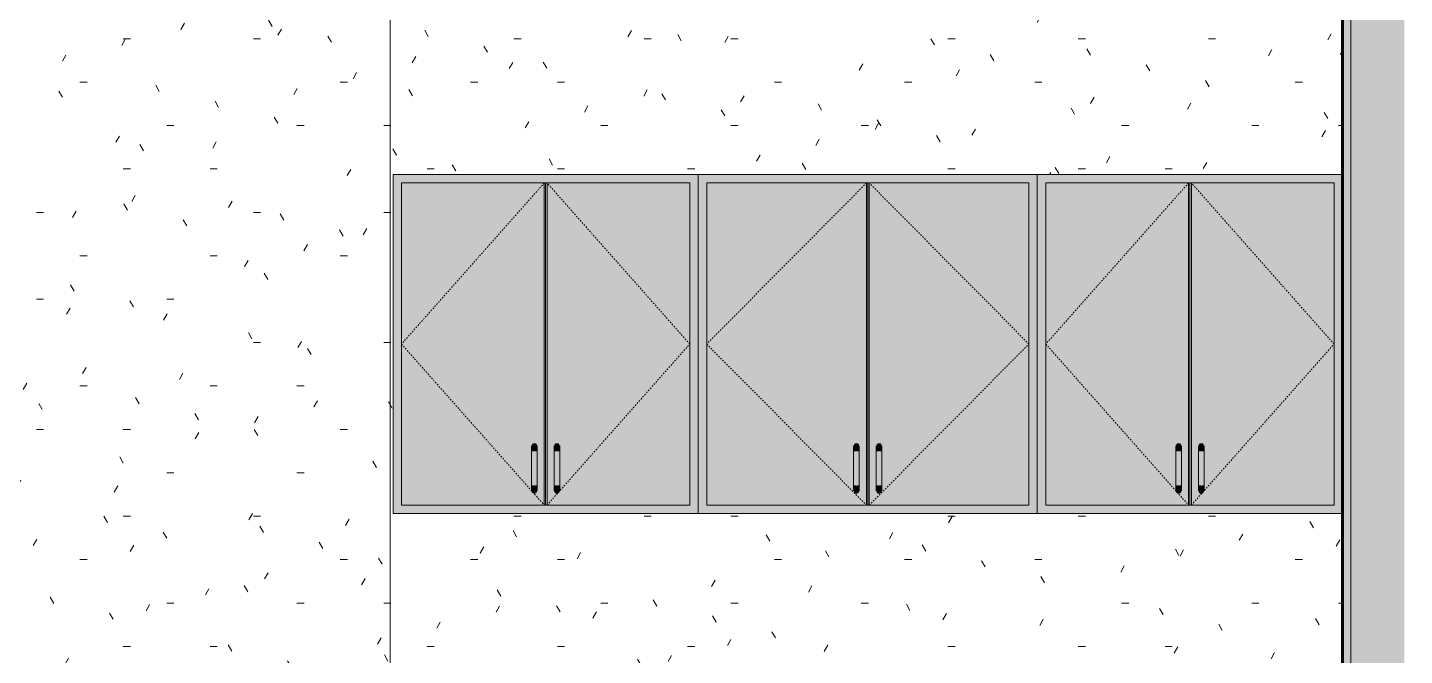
# Model space of a CAD drawing. Header units: inches. Extents: x -1667 to 6641, y -48 to 265.
# Drawn here: x 6511.6 to 6633.5, y 41.5 to 97 of the extents above; entities that cross this region are included whole.
import ezdxf

# ---------------------------------------------------------------- set-up
doc = ezdxf.new("R2010")
doc.units = ezdxf.units.IN
doc.header["$MEASUREMENT"] = 0
doc.linetypes.add('Dash', pattern=[0.25, 0.125, -0.125])
doc.linetypes.add('Grid Line 1_2_', pattern=[0.875, 0.5, -0.125, 0.125, -0.125])
for name, color, linetype, lineweight in [('A-WALL', 113, 'Continuous', 18), ('A-WALL-PATT', 111, 'Continuous', 18), ('I-WALL', 2, 'Continuous', 18), ('L-SITE-WALL', 31, 'Continuous', 18), ('Q-CASE', 31, 'Continuous', 9), ('S-GRID', 1, 'Continuous', 9)]:
    doc.layers.add(name, color=color, linetype=linetype, lineweight=lineweight)
pattern_1 = [(0, (6546.986, 0), (15.36, 3.84), [0.634, -10.886, 0.634, -10.886, -61.44]), (0, (6546.986, 0), (15.36, 3.84), [-23.04, 0.634, -22.406, 0.634, -10.886, -26.88]), (0, (6546.986, 0), (15.36, 3.84), [-57.6, 0.634, -7.046, 0.634, -18.566]), (120, (6552.746, 1.92), (-11.00554, 11.38215), [0.634, -10.886, 0.634, -10.886, -61.44]), (120, (6552.746, 1.92), (-11.00554, 11.38215), [-23.04, 0.634, -22.406, 0.634, -10.886, -26.88]), (120, (6552.746, 1.92), (-11.00554, 11.38215), [-57.6, 0.634, -7.046, 0.634, -18.566]), (240, (6554.666, 9.6), (-4.35446, -15.22215), [0.634, -10.886, 0.634, -10.886, -61.44]), (240, (6554.666, 9.6), (-4.35446, -15.22215), [-23.04, 0.634, -22.406, 0.634, -10.886, -26.88]), (240, (6554.666, 9.6), (-4.35446, -15.22215), [-57.6, 0.634, -7.046, 0.634, -18.566])]

# ---------------------------------------------------------------- blocks, each defined once
blk = doc.blocks.new('Open Source Metal Building_Exterior_rvt-20-Conference - North Elevation')
at = {"layer": 'A-WALL-PATT', "lineweight": 9}
h = blk.add_hatch(dxfattribs=at)
h.set_pattern_fill('FP_41', color=8, style=0, pattern_type=2)
h.set_pattern_definition([(161.57, (6547.226, 0.24), (-1.92045124, 0.00015035), [0, -13.661, 1.517, 0]), (18.43, (6546.746, 0.24), (-1.92045124, -0.00015035), [0, -13.661, 1.517, 0]), (108.43, (6547.226, 0.24), (0.95996907, -4.80073665), [4.553, -10.625]), (71.57, (6546.746, 0.24), (0.95996907, 4.80073665), [4.553, -10.625])])
h.paths.add_polyline_path([(2034.31, 0), (2039.04, 0), (2039.04, 163.01), (2034.31, 163.01), (2034.31, 38.8)], flags=0)
at = {"layer": 'L-SITE-WALL', "lineweight": 5}
blk.add_hatch(color=21, dxfattribs=at).paths.add_polyline_path([(2033.56, 0), (2034.31, 0), (2034.31, 163.01), (2033.56, 163.01), (2033.56, 38.8)], flags=0)
at = {"layer": 'A-WALL', "color": 250}
blk.add_line((2034.31, 0), (2034.31, 163.01), dxfattribs=at)
at = {"layer": 'L-SITE-WALL', "color": 130, "lineweight": 60}
blk.add_line((2033.56, 163.01), (2033.56, 0), dxfattribs=at)
at = {"layer": 'S-GRID', "linetype": 'Grid Line 1_2_'}
blk.add_line((2034.31, -48), (2034.31, 211.35), dxfattribs=at)
blk = doc.blocks.new('Upper Cabinet-Double Door-Wall - 27_-616349-Conference - North Elevation')
at = {"layer": 'Q-CASE'}
h = blk.add_hatch(color=256, dxfattribs=at)
h.paths.add_polyline_path([(1949.56, 54), (1976.56, 54), (1976.56, 84), (1949.56, 84), (1949.56, 59.5)], flags=0)
h.paths.add_polyline_path([(1961, 54.75), (1950.31, 54.75), (1950.31, 83.25), (1975.81, 83.25), (1975.81, 54.75), (1962.91, 54.75)], flags=0)
h = blk.add_hatch(color=256, dxfattribs=at)
h.paths.add_polyline_path([(1950.31, 54.75), (1962.94, 54.75), (1962.94, 83.25), (1950.31, 83.25), (1950.31, 59.5)], flags=0)
h.paths.add_polyline_path([(1963.19, 54.75), (1975.81, 54.75), (1975.81, 83.25), (1963.19, 83.25), (1963.19, 55.62)], flags=0)
h.paths.add_polyline_path([(1964.06, 55.77), (1963.93, 55.79), (1963.86, 55.87), (1963.82, 55.98), (1963.84, 60.1), (1963.88, 60.17), (1963.95, 60.23), (1964.17, 60.23), (1964.27, 60.13), (1964.31, 60.01), (1964.28, 55.9), (1964.24, 55.83), (1964.17, 55.77)], flags=0)
h.paths.add_polyline_path([(1962.06, 55.77), (1961.93, 55.79), (1961.86, 55.87), (1961.82, 55.98), (1961.84, 60.1), (1961.88, 60.17), (1961.95, 60.23), (1962.17, 60.23), (1962.27, 60.13), (1962.31, 60.01), (1962.28, 55.9), (1962.24, 55.83), (1962.17, 55.77), (1962.13, 55.77)], flags=0)
h.paths.add_polyline_path([(1962.06, 56.45), (1962.1, 56.5), (1962.02, 56.5)], flags=0)
h.paths.add_polyline_path([(1964.06, 56.45), (1964.1, 56.5), (1964.02, 56.5)], flags=0)
h.paths.add_polyline_path([(1962.1, 59.5), (1962.06, 59.55), (1962.02, 59.5), (1962.06, 59.5)], flags=0)
h.paths.add_polyline_path([(1964.06, 59.5), (1964.1, 59.5), (1964.06, 59.55), (1964.02, 59.5)], flags=0)
h.paths.add_polyline_path([(1962.25, 60.07), (1962.25, 60.08), (1962.25, 60.07)], flags=0)
h.paths.add_polyline_path([(1964.25, 60.07), (1964.25, 60.08), (1964.25, 60.07)], flags=0)
for points in [[(1963.19, 54.75), (1963.19, 83.25), (1962.94, 83.25), (1962.94, 54.75)], [(1961.87, 59.5), (1962.03, 59.5), (1962.06, 59.55), (1962.06, 60.23), (1961.93, 60.21), (1961.86, 60.13), (1961.82, 60.01), (1961.82, 59.5)], [(1962.26, 59.5), (1962.3, 59.5), (1962.31, 59.7), (1962.31, 59.9), (1962.31, 59.94), (1962.28, 60.1), (1962.23, 60.18), (1962.17, 60.23), (1962.06, 60.21), (1962.06, 59.55), (1962.1, 59.5), (1962.17, 59.5)], [(1963.87, 59.5), (1964.03, 59.5), (1964.06, 59.55), (1964.06, 60.23), (1963.93, 60.21), (1963.86, 60.13), (1963.82, 60.01), (1963.82, 59.5)], [(1964.26, 59.5), (1964.3, 59.5), (1964.31, 59.7), (1964.31, 59.9), (1964.31, 59.94), (1964.28, 60.1), (1964.23, 60.18), (1964.17, 60.23), (1964.06, 60.21), (1964.06, 59.55), (1964.1, 59.5), (1964.17, 59.5)], [(1962.06, 56.5), (1962.06, 59.5), (1961.82, 59.5), (1961.82, 56.5), (1961.95, 56.5)], [(1962.17, 56.5), (1962.31, 56.5), (1962.31, 59.5), (1962.06, 59.5), (1962.06, 56.5)], [(1963.87, 56.5), (1964.06, 56.5), (1964.06, 59.5), (1963.82, 59.5), (1963.82, 56.5), (1963.86, 56.5)], [(1964.06, 56.5), (1964.31, 56.5), (1964.31, 59.5), (1964.06, 59.5), (1964.06, 56.92)], [(1962.06, 55.77), (1962.06, 56.45), (1962.02, 56.5), (1961.82, 56.5), (1961.82, 56.3), (1961.81, 56.1), (1961.82, 56.06), (1961.84, 55.9), (1961.88, 55.83), (1961.95, 55.77)], [(1962.06, 55.77), (1962.19, 55.79), (1962.27, 55.87), (1962.31, 55.98), (1962.31, 56.5), (1962.1, 56.5), (1962.06, 56.45), (1962.06, 55.79)], [(1964.06, 55.77), (1964.06, 56.45), (1964.02, 56.5), (1963.82, 56.5), (1963.82, 56.3), (1963.81, 56.1), (1963.82, 56.06), (1963.84, 55.9), (1963.89, 55.82), (1963.95, 55.77)], [(1964.06, 55.77), (1964.19, 55.79), (1964.27, 55.87), (1964.31, 55.98), (1964.31, 56.5), (1964.1, 56.5), (1964.06, 56.45), (1964.06, 55.79)]]:
    blk.add_hatch(color=256, dxfattribs=at).paths.add_polyline_path(points, flags=0)
for p, q in [((1976.56, 84), (1949.56, 84)), ((1949.56, 84), (1949.56, 54)), ((1962.94, 83.25), (1950.31, 83.25)), ((1950.31, 83.25), (1950.31, 54.75)), ((1962.94, 83.25), (1963.19, 83.25)), ((1962.94, 54.75), (1962.94, 83.25)), ((1963.06, 83.25), (1963.06, 54.75)), ((1963.19, 83.25), (1963.19, 54.75)), ((1975.81, 83.25), (1963.19, 83.25)), ((1975.81, 54.75), (1975.81, 83.25)), ((1976.56, 54), (1976.56, 84)), ((1961.81, 59.5), (1961.81, 56.5)), ((1962.31, 56.5), (1962.31, 59.5)), ((1963.81, 59.5), (1963.81, 56.5)), ((1964.31, 56.5), (1964.31, 59.5)), ((1949.56, 54), (1976.56, 54)), ((1950.31, 54.75), (1962.94, 54.75)), ((1963.19, 54.75), (1962.94, 54.75)), ((1963.19, 54.75), (1975.81, 54.75))]:
    blk.add_line(p, q, dxfattribs=at)
at = {"layer": 'Q-CASE', "linetype": 'Dash'}
for p, q in [((1962.94, 83.25), (1950.31, 69)), ((1975.81, 69), (1963.19, 83.25)), ((1950.31, 69), (1962.94, 54.75)), ((1963.19, 54.75), (1975.81, 69))]:
    blk.add_line(p, q, dxfattribs=at)
at = {"layer": 'Q-CASE', "flags": 128}
for points in [[(1961.81, 60), (1961.81, 60), (1961.81, 60), (1961.81, 60), (1961.81, 59.99), (1961.81, 59.99), (1961.81, 59.99), (1961.81, 59.98), (1961.81, 59.97), (1961.81, 59.97), (1961.81, 59.96), (1961.81, 59.95), (1961.81, 59.94), (1961.81, 59.93), (1961.81, 59.92), (1961.81, 59.91), (1961.81, 59.9), (1961.81, 59.89), (1961.81, 59.88), (1961.81, 59.86), (1961.81, 59.85), (1961.81, 59.83), (1961.81, 59.82), (1961.81, 59.8), (1961.81, 59.79), (1961.81, 59.77), (1961.81, 59.75), (1961.81, 59.74), (1961.81, 59.72), (1961.81, 59.7), (1961.81, 59.68), (1961.81, 59.66), (1961.81, 59.64), (1961.81, 59.62), (1961.81, 59.6), (1961.81, 59.58), (1961.81, 59.57), (1961.81, 59.55), (1961.81, 59.53), (1961.81, 59.51), (1961.81, 59.5)], [(1962.31, 59.5), (1962.31, 59.52), (1962.31, 59.54), (1962.31, 59.56), (1962.31, 59.58), (1962.31, 59.6), (1962.31, 59.62), (1962.31, 59.64), (1962.31, 59.66), (1962.31, 59.68), (1962.31, 59.69), (1962.31, 59.71), (1962.31, 59.73), (1962.31, 59.75), (1962.31, 59.77), (1962.31, 59.78), (1962.31, 59.8), (1962.31, 59.81), (1962.31, 59.83), (1962.31, 59.84), (1962.31, 59.86), (1962.31, 59.87), (1962.31, 59.89), (1962.31, 59.9), (1962.31, 59.91), (1962.31, 59.92), (1962.31, 59.93), (1962.31, 59.94), (1962.31, 59.95), (1962.31, 59.96), (1962.31, 59.97), (1962.31, 59.97), (1962.31, 59.98), (1962.31, 59.98), (1962.31, 59.99), (1962.31, 59.99), (1962.31, 60), (1962.31, 60), (1962.31, 60), (1962.31, 60)], [(1963.81, 60), (1963.81, 60), (1963.81, 60), (1963.81, 60), (1963.81, 59.99), (1963.81, 59.99), (1963.81, 59.99), (1963.81, 59.98), (1963.81, 59.97), (1963.81, 59.97), (1963.81, 59.96), (1963.81, 59.95), (1963.81, 59.94), (1963.81, 59.93), (1963.81, 59.92), (1963.81, 59.91), (1963.81, 59.9), (1963.81, 59.89), (1963.81, 59.88), (1963.81, 59.86), (1963.81, 59.85), (1963.81, 59.83), (1963.81, 59.82), (1963.81, 59.8), (1963.81, 59.79), (1963.81, 59.77), (1963.81, 59.75), (1963.81, 59.74), (1963.81, 59.72), (1963.81, 59.7), (1963.81, 59.68), (1963.81, 59.66), (1963.81, 59.64), (1963.81, 59.62), (1963.81, 59.6), (1963.81, 59.58), (1963.81, 59.57), (1963.81, 59.55), (1963.81, 59.53), (1963.81, 59.51), (1963.81, 59.5)], [(1964.31, 59.5), (1964.31, 59.52), (1964.31, 59.54), (1964.31, 59.56), (1964.31, 59.58), (1964.31, 59.6), (1964.31, 59.62), (1964.31, 59.64), (1964.31, 59.66), (1964.31, 59.68), (1964.31, 59.69), (1964.31, 59.71), (1964.31, 59.73), (1964.31, 59.75), (1964.31, 59.77), (1964.31, 59.78), (1964.31, 59.8), (1964.31, 59.81), (1964.31, 59.83), (1964.31, 59.84), (1964.31, 59.86), (1964.31, 59.87), (1964.31, 59.89), (1964.31, 59.9), (1964.31, 59.91), (1964.31, 59.92), (1964.31, 59.93), (1964.31, 59.94), (1964.31, 59.95), (1964.31, 59.96), (1964.31, 59.97), (1964.31, 59.97), (1964.31, 59.98), (1964.31, 59.98), (1964.31, 59.99), (1964.31, 59.99), (1964.31, 60), (1964.31, 60), (1964.31, 60), (1964.31, 60)], [(1961.81, 56.5), (1961.81, 56.48), (1961.81, 56.46), (1961.81, 56.44), (1961.81, 56.42), (1961.81, 56.4), (1961.81, 56.38), (1961.81, 56.36), (1961.81, 56.34), (1961.81, 56.32), (1961.81, 56.31), (1961.81, 56.29), (1961.81, 56.27), (1961.81, 56.25), (1961.81, 56.23), (1961.81, 56.22), (1961.81, 56.2), (1961.81, 56.19), (1961.81, 56.17), (1961.81, 56.16), (1961.81, 56.14), (1961.81, 56.13), (1961.81, 56.11), (1961.81, 56.1), (1961.81, 56.09), (1961.81, 56.08), (1961.81, 56.07), (1961.81, 56.06), (1961.81, 56.05), (1961.81, 56.04), (1961.81, 56.03), (1961.81, 56.03), (1961.81, 56.02), (1961.81, 56.02), (1961.81, 56.01), (1961.81, 56.01), (1961.81, 56), (1961.81, 56), (1961.81, 56), (1961.81, 56)], [(1962.31, 56), (1962.31, 56), (1962.31, 56), (1962.31, 56), (1962.31, 56.01), (1962.31, 56.01), (1962.31, 56.01), (1962.31, 56.02), (1962.31, 56.03), (1962.31, 56.03), (1962.31, 56.04), (1962.31, 56.05), (1962.31, 56.06), (1962.31, 56.07), (1962.31, 56.08), (1962.31, 56.09), (1962.31, 56.1), (1962.31, 56.11), (1962.31, 56.12), (1962.31, 56.14), (1962.31, 56.15), (1962.31, 56.17), (1962.31, 56.18), (1962.31, 56.2), (1962.31, 56.21), (1962.31, 56.23), (1962.31, 56.25), (1962.31, 56.26), (1962.31, 56.28), (1962.31, 56.3), (1962.31, 56.32), (1962.31, 56.34), (1962.31, 56.36), (1962.31, 56.38), (1962.31, 56.4), (1962.31, 56.42), (1962.31, 56.43), (1962.31, 56.45), (1962.31, 56.47), (1962.31, 56.49), (1962.31, 56.5)], [(1963.81, 56.5), (1963.81, 56.48), (1963.81, 56.46), (1963.81, 56.44), (1963.81, 56.42), (1963.81, 56.4), (1963.81, 56.38), (1963.81, 56.36), (1963.81, 56.34), (1963.81, 56.32), (1963.81, 56.31), (1963.81, 56.29), (1963.81, 56.27), (1963.81, 56.25), (1963.81, 56.23), (1963.81, 56.22), (1963.81, 56.2), (1963.81, 56.19), (1963.81, 56.17), (1963.81, 56.16), (1963.81, 56.14), (1963.81, 56.13), (1963.81, 56.11), (1963.81, 56.1), (1963.81, 56.09), (1963.81, 56.08), (1963.81, 56.07), (1963.81, 56.06), (1963.81, 56.05), (1963.81, 56.04), (1963.81, 56.03), (1963.81, 56.03), (1963.81, 56.02), (1963.81, 56.02), (1963.81, 56.01), (1963.81, 56.01), (1963.81, 56), (1963.81, 56), (1963.81, 56), (1963.81, 56)], [(1964.31, 56), (1964.31, 56), (1964.31, 56), (1964.31, 56), (1964.31, 56.01), (1964.31, 56.01), (1964.31, 56.01), (1964.31, 56.02), (1964.31, 56.03), (1964.31, 56.03), (1964.31, 56.04), (1964.31, 56.05), (1964.31, 56.06), (1964.31, 56.07), (1964.31, 56.08), (1964.31, 56.09), (1964.31, 56.1), (1964.31, 56.11), (1964.31, 56.12), (1964.31, 56.14), (1964.31, 56.15), (1964.31, 56.17), (1964.31, 56.18), (1964.31, 56.2), (1964.31, 56.21), (1964.31, 56.23), (1964.31, 56.25), (1964.31, 56.26), (1964.31, 56.28), (1964.31, 56.3), (1964.31, 56.32), (1964.31, 56.34), (1964.31, 56.36), (1964.31, 56.38), (1964.31, 56.4), (1964.31, 56.42), (1964.31, 56.43), (1964.31, 56.45), (1964.31, 56.47), (1964.31, 56.49), (1964.31, 56.5)]]:
    blk.add_lwpolyline(points, dxfattribs=at)
blk = doc.blocks.new('Upper Cabinet-Double Door-Wall - 30_-616434-Conference - North Elevation')
at = {"layer": 'Q-CASE'}
h = blk.add_hatch(color=256, dxfattribs=at)
h.paths.add_polyline_path([(1977.31, 54), (2006.56, 54), (2006.56, 84), (1976.56, 84), (1976.56, 54)], flags=0)
h.paths.add_polyline_path([(1991.44, 54.75), (1977.31, 54.75), (1977.31, 83.25), (2005.81, 83.25), (2005.81, 54.75), (1991.46, 54.75)], flags=0)
h = blk.add_hatch(color=256, dxfattribs=at)
h.paths.add_polyline_path([(1991.69, 54.75), (2005.81, 54.75), (2005.81, 83.25), (1991.69, 83.25), (1991.69, 55.62)], flags=0)
h.paths.add_polyline_path([(1978.13, 54.75), (1991.44, 54.75), (1991.44, 83.25), (1977.31, 83.25), (1977.31, 54.75)], flags=0)
h.paths.add_polyline_path([(1992.56, 55.77), (1992.43, 55.79), (1992.36, 55.87), (1992.32, 55.98), (1992.34, 60.1), (1992.38, 60.17), (1992.45, 60.23), (1992.67, 60.23), (1992.77, 60.13), (1992.81, 60.01), (1992.78, 55.9), (1992.74, 55.83), (1992.67, 55.77)], flags=0)
h.paths.add_polyline_path([(1990.56, 55.77), (1990.43, 55.79), (1990.36, 55.87), (1990.32, 55.98), (1990.34, 60.1), (1990.38, 60.17), (1990.45, 60.23), (1990.67, 60.23), (1990.77, 60.13), (1990.81, 60.01), (1990.78, 55.9), (1990.74, 55.83), (1990.67, 55.77), (1990.63, 55.77)], flags=0)
h.paths.add_polyline_path([(1992.56, 56.45), (1992.6, 56.5), (1992.52, 56.5), (1992.54, 56.47)], flags=0)
h.paths.add_polyline_path([(1990.56, 56.45), (1990.6, 56.5), (1990.52, 56.5)], flags=0)
h.paths.add_polyline_path([(1990.56, 59.5), (1990.6, 59.5), (1990.56, 59.55), (1990.52, 59.5)], flags=0)
h.paths.add_polyline_path([(1992.56, 59.5), (1992.6, 59.5), (1992.56, 59.55), (1992.52, 59.5)], flags=0)
h.paths.add_polyline_path([(1990.75, 60.07), (1990.75, 60.08), (1990.75, 60.07)], flags=0)
h.paths.add_polyline_path([(1992.75, 60.07), (1992.75, 60.08), (1992.75, 60.07)], flags=0)
for points in [[(1991.69, 54.75), (1991.69, 83.25), (1991.44, 83.25), (1991.46, 54.75)], [(1990.37, 59.5), (1990.53, 59.5), (1990.56, 59.55), (1990.56, 60.23), (1990.43, 60.21), (1990.36, 60.13), (1990.32, 60.01), (1990.32, 59.5)], [(1990.76, 59.5), (1990.8, 59.5), (1990.81, 59.7), (1990.81, 59.9), (1990.81, 59.94), (1990.78, 60.1), (1990.73, 60.18), (1990.67, 60.23), (1990.56, 60.21), (1990.56, 59.55), (1990.6, 59.5), (1990.67, 59.5)], [(1992.37, 59.5), (1992.53, 59.5), (1992.56, 59.55), (1992.56, 60.23), (1992.43, 60.21), (1992.36, 60.13), (1992.32, 60.01), (1992.32, 59.5)], [(1992.76, 59.5), (1992.8, 59.5), (1992.81, 59.7), (1992.81, 59.9), (1992.81, 59.94), (1992.78, 60.1), (1992.73, 60.18), (1992.67, 60.23), (1992.56, 60.21), (1992.56, 59.55), (1992.6, 59.5), (1992.67, 59.5)], [(1990.56, 56.5), (1990.56, 59.5), (1990.32, 59.5), (1990.32, 56.5), (1990.51, 56.5)], [(1990.67, 56.5), (1990.81, 56.5), (1990.81, 59.5), (1990.56, 59.5), (1990.56, 56.5)], [(1992.45, 56.5), (1992.56, 56.5), (1992.56, 59.5), (1992.32, 59.5), (1992.32, 56.5), (1992.41, 56.5)], [(1992.56, 56.5), (1992.81, 56.5), (1992.81, 59.5), (1992.56, 59.5), (1992.56, 56.92)], [(1990.56, 55.77), (1990.56, 56.45), (1990.51, 56.5), (1990.32, 56.5), (1990.32, 56.3), (1990.31, 56.1), (1990.32, 56.06), (1990.34, 55.9), (1990.38, 55.83), (1990.45, 55.77), (1990.51, 55.77)], [(1990.56, 55.77), (1990.69, 55.79), (1990.77, 55.87), (1990.81, 55.98), (1990.81, 56.5), (1990.6, 56.5), (1990.56, 56.45), (1990.56, 55.79)], [(1992.56, 55.77), (1992.56, 56.45), (1992.52, 56.5), (1992.32, 56.5), (1992.32, 56.3), (1992.31, 56.1), (1992.32, 56.06), (1992.34, 55.9), (1992.38, 55.83), (1992.45, 55.77)], [(1992.56, 55.77), (1992.69, 55.79), (1992.77, 55.87), (1992.81, 55.98), (1992.81, 56.5), (1992.6, 56.5), (1992.56, 56.45), (1992.56, 55.79)]]:
    blk.add_hatch(color=256, dxfattribs=at).paths.add_polyline_path(points, flags=0)
for p, q in [((2006.56, 84), (1976.56, 84)), ((1976.56, 84), (1976.56, 54)), ((1991.44, 83.25), (1977.31, 83.25)), ((1977.31, 83.25), (1977.31, 54.75)), ((1991.44, 83.25), (1991.69, 83.25)), ((1991.44, 54.75), (1991.44, 83.25)), ((1991.56, 83.25), (1991.56, 54.75)), ((1991.69, 83.25), (1991.69, 54.75)), ((2005.81, 83.25), (1991.69, 83.25)), ((2005.81, 54.75), (2005.81, 83.25)), ((2006.56, 54), (2006.56, 84)), ((1990.31, 59.5), (1990.31, 56.5)), ((1990.81, 56.5), (1990.81, 59.5)), ((1992.31, 59.5), (1992.31, 56.5)), ((1992.81, 56.5), (1992.81, 59.5)), ((1976.56, 54), (2006.56, 54)), ((1977.31, 54.75), (1991.44, 54.75)), ((1991.69, 54.75), (1991.46, 54.75)), ((1991.69, 54.75), (2005.81, 54.75))]:
    blk.add_line(p, q, dxfattribs=at)
at = {"layer": 'Q-CASE', "linetype": 'Dash'}
for p, q in [((1991.44, 83.25), (1977.31, 69)), ((2005.81, 69), (1991.69, 83.25)), ((1977.31, 69), (1991.44, 54.75)), ((1991.69, 54.75), (2005.81, 69))]:
    blk.add_line(p, q, dxfattribs=at)
at = {"layer": 'Q-CASE', "flags": 128}
for points in [[(1990.31, 60), (1990.31, 60), (1990.31, 60), (1990.31, 60), (1990.31, 59.99), (1990.31, 59.99), (1990.31, 59.99), (1990.31, 59.98), (1990.31, 59.97), (1990.31, 59.97), (1990.31, 59.96), (1990.31, 59.95), (1990.31, 59.94), (1990.31, 59.93), (1990.31, 59.92), (1990.31, 59.91), (1990.31, 59.9), (1990.31, 59.89), (1990.31, 59.88), (1990.31, 59.86), (1990.31, 59.85), (1990.31, 59.83), (1990.31, 59.82), (1990.31, 59.8), (1990.31, 59.79), (1990.31, 59.77), (1990.31, 59.75), (1990.31, 59.74), (1990.31, 59.72), (1990.31, 59.7), (1990.31, 59.68), (1990.31, 59.66), (1990.31, 59.64), (1990.31, 59.62), (1990.31, 59.6), (1990.31, 59.58), (1990.31, 59.57), (1990.31, 59.55), (1990.31, 59.53), (1990.31, 59.51), (1990.31, 59.5)], [(1990.81, 59.5), (1990.81, 59.52), (1990.81, 59.54), (1990.81, 59.56), (1990.81, 59.58), (1990.81, 59.6), (1990.81, 59.62), (1990.81, 59.64), (1990.81, 59.66), (1990.81, 59.68), (1990.81, 59.69), (1990.81, 59.71), (1990.81, 59.73), (1990.81, 59.75), (1990.81, 59.77), (1990.81, 59.78), (1990.81, 59.8), (1990.81, 59.81), (1990.81, 59.83), (1990.81, 59.84), (1990.81, 59.86), (1990.81, 59.87), (1990.81, 59.89), (1990.81, 59.9), (1990.81, 59.91), (1990.81, 59.92), (1990.81, 59.93), (1990.81, 59.94), (1990.81, 59.95), (1990.81, 59.96), (1990.81, 59.97), (1990.81, 59.97), (1990.81, 59.98), (1990.81, 59.98), (1990.81, 59.99), (1990.81, 59.99), (1990.81, 60), (1990.81, 60), (1990.81, 60), (1990.81, 60)], [(1992.31, 60), (1992.31, 60), (1992.31, 60), (1992.31, 60), (1992.31, 59.99), (1992.31, 59.99), (1992.31, 59.99), (1992.31, 59.98), (1992.31, 59.97), (1992.31, 59.97), (1992.31, 59.96), (1992.31, 59.95), (1992.31, 59.94), (1992.31, 59.93), (1992.31, 59.92), (1992.31, 59.91), (1992.31, 59.9), (1992.31, 59.89), (1992.31, 59.88), (1992.31, 59.86), (1992.31, 59.85), (1992.31, 59.83), (1992.31, 59.82), (1992.31, 59.8), (1992.31, 59.79), (1992.31, 59.77), (1992.31, 59.75), (1992.31, 59.74), (1992.31, 59.72), (1992.31, 59.7), (1992.31, 59.68), (1992.31, 59.66), (1992.31, 59.64), (1992.31, 59.62), (1992.31, 59.6), (1992.31, 59.58), (1992.31, 59.57), (1992.31, 59.55), (1992.31, 59.53), (1992.31, 59.51), (1992.31, 59.5)], [(1992.81, 59.5), (1992.81, 59.52), (1992.81, 59.54), (1992.81, 59.56), (1992.81, 59.58), (1992.81, 59.6), (1992.81, 59.62), (1992.81, 59.64), (1992.81, 59.66), (1992.81, 59.68), (1992.81, 59.69), (1992.81, 59.71), (1992.81, 59.73), (1992.81, 59.75), (1992.81, 59.77), (1992.81, 59.78), (1992.81, 59.8), (1992.81, 59.81), (1992.81, 59.83), (1992.81, 59.84), (1992.81, 59.86), (1992.81, 59.87), (1992.81, 59.89), (1992.81, 59.9), (1992.81, 59.91), (1992.81, 59.92), (1992.81, 59.93), (1992.81, 59.94), (1992.81, 59.95), (1992.81, 59.96), (1992.81, 59.97), (1992.81, 59.97), (1992.81, 59.98), (1992.81, 59.98), (1992.81, 59.99), (1992.81, 59.99), (1992.81, 60), (1992.81, 60), (1992.81, 60), (1992.81, 60)], [(1990.31, 56.5), (1990.31, 56.48), (1990.31, 56.46), (1990.31, 56.44), (1990.31, 56.42), (1990.31, 56.4), (1990.31, 56.38), (1990.31, 56.36), (1990.31, 56.34), (1990.31, 56.32), (1990.31, 56.31), (1990.31, 56.29), (1990.31, 56.27), (1990.31, 56.25), (1990.31, 56.23), (1990.31, 56.22), (1990.31, 56.2), (1990.31, 56.19), (1990.31, 56.17), (1990.31, 56.16), (1990.31, 56.14), (1990.31, 56.13), (1990.31, 56.11), (1990.31, 56.1), (1990.31, 56.09), (1990.31, 56.08), (1990.31, 56.07), (1990.31, 56.06), (1990.31, 56.05), (1990.31, 56.04), (1990.31, 56.03), (1990.31, 56.03), (1990.31, 56.02), (1990.31, 56.02), (1990.31, 56.01), (1990.31, 56.01), (1990.31, 56), (1990.31, 56), (1990.31, 56), (1990.31, 56)], [(1990.81, 56), (1990.81, 56), (1990.81, 56), (1990.81, 56), (1990.81, 56.01), (1990.81, 56.01), (1990.81, 56.01), (1990.81, 56.02), (1990.81, 56.03), (1990.81, 56.03), (1990.81, 56.04), (1990.81, 56.05), (1990.81, 56.06), (1990.81, 56.07), (1990.81, 56.08), (1990.81, 56.09), (1990.81, 56.1), (1990.81, 56.11), (1990.81, 56.12), (1990.81, 56.14), (1990.81, 56.15), (1990.81, 56.17), (1990.81, 56.18), (1990.81, 56.2), (1990.81, 56.21), (1990.81, 56.23), (1990.81, 56.25), (1990.81, 56.26), (1990.81, 56.28), (1990.81, 56.3), (1990.81, 56.32), (1990.81, 56.34), (1990.81, 56.36), (1990.81, 56.38), (1990.81, 56.4), (1990.81, 56.42), (1990.81, 56.43), (1990.81, 56.45), (1990.81, 56.47), (1990.81, 56.49), (1990.81, 56.5)], [(1992.31, 56.5), (1992.31, 56.48), (1992.31, 56.46), (1992.31, 56.44), (1992.31, 56.42), (1992.31, 56.4), (1992.31, 56.38), (1992.31, 56.36), (1992.31, 56.34), (1992.31, 56.32), (1992.31, 56.31), (1992.31, 56.29), (1992.31, 56.27), (1992.31, 56.25), (1992.31, 56.23), (1992.31, 56.22), (1992.31, 56.2), (1992.31, 56.19), (1992.31, 56.17), (1992.31, 56.16), (1992.31, 56.14), (1992.31, 56.13), (1992.31, 56.11), (1992.31, 56.1), (1992.31, 56.09), (1992.31, 56.08), (1992.31, 56.07), (1992.31, 56.06), (1992.31, 56.05), (1992.31, 56.04), (1992.31, 56.03), (1992.31, 56.03), (1992.31, 56.02), (1992.31, 56.02), (1992.31, 56.01), (1992.31, 56.01), (1992.31, 56), (1992.31, 56), (1992.31, 56), (1992.31, 56)], [(1992.81, 56), (1992.81, 56), (1992.81, 56), (1992.81, 56), (1992.81, 56.01), (1992.81, 56.01), (1992.81, 56.01), (1992.81, 56.02), (1992.81, 56.03), (1992.81, 56.03), (1992.81, 56.04), (1992.81, 56.05), (1992.81, 56.06), (1992.81, 56.07), (1992.81, 56.08), (1992.81, 56.09), (1992.81, 56.1), (1992.81, 56.11), (1992.81, 56.12), (1992.81, 56.14), (1992.81, 56.15), (1992.81, 56.17), (1992.81, 56.18), (1992.81, 56.2), (1992.81, 56.21), (1992.81, 56.23), (1992.81, 56.25), (1992.81, 56.26), (1992.81, 56.28), (1992.81, 56.3), (1992.81, 56.32), (1992.81, 56.34), (1992.81, 56.36), (1992.81, 56.38), (1992.81, 56.4), (1992.81, 56.42), (1992.81, 56.43), (1992.81, 56.45), (1992.81, 56.47), (1992.81, 56.49), (1992.81, 56.5)]]:
    blk.add_lwpolyline(points, dxfattribs=at)
blk = doc.blocks.new('Upper Cabinet-Double Door-Wall - 27_-V47-Conference - North Elevation')
at = {"layer": 'Q-CASE'}
h = blk.add_hatch(color=256, dxfattribs=at)
h.paths.add_polyline_path([(2006.56, 54), (2033.56, 54), (2033.56, 84), (2006.56, 84), (2006.56, 59.5)], flags=0)
h.paths.add_polyline_path([(2008.59, 54.75), (2007.31, 54.75), (2007.31, 83.25), (2032.81, 83.25), (2032.81, 54.75), (2016.2, 54.75)], flags=0)
h = blk.add_hatch(color=256, dxfattribs=at)
h.paths.add_polyline_path([(2007.31, 54.75), (2019.94, 54.75), (2019.94, 83.25), (2007.31, 83.25), (2007.31, 59.5)], flags=0)
h.paths.add_polyline_path([(2032.81, 54.75), (2032.81, 83.25), (2020.19, 83.25), (2020.19, 54.75), (2023.81, 54.75)], flags=0)
h.paths.add_polyline_path([(2021.06, 55.77), (2020.93, 55.79), (2020.86, 55.87), (2020.82, 55.98), (2020.84, 60.1), (2020.88, 60.17), (2020.96, 60.23), (2021.17, 60.23), (2021.27, 60.13), (2021.31, 60.01), (2021.28, 55.9), (2021.24, 55.83), (2021.17, 55.77)], flags=0)
h.paths.add_polyline_path([(2019.06, 55.77), (2018.93, 55.79), (2018.86, 55.87), (2018.82, 55.98), (2018.84, 60.1), (2018.88, 60.17), (2018.95, 60.23), (2019.17, 60.23), (2019.27, 60.13), (2019.31, 60.01), (2019.28, 55.9), (2019.24, 55.83), (2019.17, 55.77), (2019.13, 55.77)], flags=0)
h.paths.add_polyline_path([(2019.06, 56.45), (2019.1, 56.5), (2019.02, 56.5), (2019.06, 56.46)], flags=0)
h.paths.add_polyline_path([(2021.06, 56.45), (2021.1, 56.5), (2021.02, 56.5)], flags=0)
h.paths.add_polyline_path([(2019.1, 59.5), (2019.06, 59.54), (2019.02, 59.5), (2019.06, 59.5)], flags=0)
h.paths.add_polyline_path([(2021.1, 59.5), (2021.06, 59.55), (2021.02, 59.5), (2021.06, 59.5)], flags=0)
h.paths.add_polyline_path([(2019.25, 60.07), (2019.25, 60.08), (2019.25, 60.07)], flags=0)
h.paths.add_polyline_path([(2021.25, 60.07), (2021.25, 60.08), (2021.25, 60.07)], flags=0)
for points in [[(2020.01, 54.75), (2020.19, 54.75), (2020.19, 83.25), (2019.94, 83.25), (2019.94, 54.75)], [(2018.87, 59.5), (2019.03, 59.5), (2019.06, 59.55), (2019.06, 60.23), (2018.93, 60.21), (2018.86, 60.13), (2018.82, 60.01), (2018.82, 59.5)], [(2019.26, 59.5), (2019.3, 59.5), (2019.31, 59.7), (2019.31, 59.9), (2019.31, 59.94), (2019.28, 60.1), (2019.23, 60.18), (2019.17, 60.23), (2019.06, 60.21), (2019.06, 59.55), (2019.1, 59.5), (2019.17, 59.5)], [(2020.87, 59.5), (2021.03, 59.5), (2021.06, 59.55), (2021.06, 60.23), (2020.93, 60.21), (2020.86, 60.13), (2020.82, 60.01), (2020.82, 59.5)], [(2021.26, 59.5), (2021.3, 59.5), (2021.31, 59.7), (2021.31, 59.9), (2021.31, 59.94), (2021.28, 60.1), (2021.23, 60.18), (2021.17, 60.23), (2021.06, 60.21), (2021.06, 59.55), (2021.1, 59.5), (2021.17, 59.5)], [(2019.06, 56.5), (2019.06, 59.5), (2018.82, 59.5), (2018.82, 56.5), (2019.06, 56.5)], [(2019.17, 56.5), (2019.31, 56.5), (2019.31, 59.5), (2019.06, 59.5), (2019.06, 56.5)], [(2020.87, 56.5), (2021.06, 56.5), (2021.06, 59.5), (2020.82, 59.5), (2020.82, 56.5)], [(2021.06, 56.5), (2021.31, 56.5), (2021.31, 59.5), (2021.06, 59.5), (2021.06, 56.92)], [(2019.06, 55.77), (2019.06, 56.46), (2019.02, 56.5), (2018.82, 56.5), (2018.82, 56.3), (2018.81, 56.1), (2018.82, 56.06), (2018.84, 55.9), (2018.88, 55.83), (2018.95, 55.77), (2019.06, 55.77)], [(2019.06, 55.77), (2019.19, 55.79), (2019.27, 55.87), (2019.31, 55.98), (2019.31, 56.5), (2019.1, 56.5), (2019.06, 56.45), (2019.06, 55.79)], [(2021.06, 55.77), (2021.06, 56.45), (2021.02, 56.5), (2020.82, 56.5), (2020.82, 56.3), (2020.81, 56.1), (2020.82, 56.06), (2020.84, 55.9), (2020.88, 55.83), (2020.96, 55.77)], [(2021.06, 55.77), (2021.19, 55.79), (2021.27, 55.87), (2021.31, 55.98), (2021.31, 56.5), (2021.1, 56.5), (2021.06, 56.45), (2021.06, 55.79)]]:
    blk.add_hatch(color=256, dxfattribs=at).paths.add_polyline_path(points, flags=0)
for p, q in [((2033.56, 84), (2006.56, 84)), ((2006.56, 84), (2006.56, 54)), ((2019.94, 83.25), (2007.31, 83.25)), ((2007.31, 83.25), (2007.31, 54.75)), ((2019.94, 83.25), (2020.19, 83.25)), ((2019.94, 54.75), (2019.94, 83.25)), ((2020.06, 83.25), (2020.06, 54.75)), ((2020.19, 83.25), (2020.19, 54.75)), ((2032.81, 83.25), (2020.19, 83.25)), ((2032.81, 54.75), (2032.81, 83.25)), ((2018.81, 59.5), (2018.81, 56.5)), ((2019.31, 56.5), (2019.31, 59.5)), ((2020.81, 59.5), (2020.81, 56.5)), ((2021.31, 56.5), (2021.31, 59.5)), ((2006.56, 54), (2033.56, 54)), ((2007.31, 54.75), (2019.94, 54.75)), ((2020.19, 54.75), (2019.94, 54.75)), ((2020.19, 54.75), (2032.81, 54.75))]:
    blk.add_line(p, q, dxfattribs=at)
at = {"layer": 'Q-CASE', "linetype": 'Dash'}
for p, q in [((2019.94, 83.25), (2007.31, 69)), ((2032.81, 69), (2020.19, 83.25)), ((2007.31, 69), (2019.94, 54.75)), ((2020.19, 54.75), (2032.81, 69))]:
    blk.add_line(p, q, dxfattribs=at)
at = {"layer": 'Q-CASE', "flags": 128}
for points in [[(2018.81, 60), (2018.81, 60), (2018.81, 60), (2018.81, 60), (2018.81, 59.99), (2018.81, 59.99), (2018.81, 59.99), (2018.81, 59.98), (2018.81, 59.97), (2018.81, 59.97), (2018.81, 59.96), (2018.81, 59.95), (2018.81, 59.94), (2018.81, 59.93), (2018.81, 59.92), (2018.81, 59.91), (2018.81, 59.9), (2018.81, 59.89), (2018.81, 59.88), (2018.81, 59.86), (2018.81, 59.85), (2018.81, 59.83), (2018.81, 59.82), (2018.81, 59.8), (2018.81, 59.79), (2018.81, 59.77), (2018.81, 59.75), (2018.81, 59.74), (2018.81, 59.72), (2018.81, 59.7), (2018.81, 59.68), (2018.81, 59.66), (2018.81, 59.64), (2018.81, 59.62), (2018.81, 59.6), (2018.81, 59.58), (2018.81, 59.57), (2018.81, 59.55), (2018.81, 59.53), (2018.81, 59.51), (2018.81, 59.5)], [(2019.31, 59.5), (2019.31, 59.52), (2019.31, 59.54), (2019.31, 59.56), (2019.31, 59.58), (2019.31, 59.6), (2019.31, 59.62), (2019.31, 59.64), (2019.31, 59.66), (2019.31, 59.68), (2019.31, 59.69), (2019.31, 59.71), (2019.31, 59.73), (2019.31, 59.75), (2019.31, 59.77), (2019.31, 59.78), (2019.31, 59.8), (2019.31, 59.81), (2019.31, 59.83), (2019.31, 59.84), (2019.31, 59.86), (2019.31, 59.87), (2019.31, 59.89), (2019.31, 59.9), (2019.31, 59.91), (2019.31, 59.92), (2019.31, 59.93), (2019.31, 59.94), (2019.31, 59.95), (2019.31, 59.96), (2019.31, 59.97), (2019.31, 59.97), (2019.31, 59.98), (2019.31, 59.98), (2019.31, 59.99), (2019.31, 59.99), (2019.31, 60), (2019.31, 60), (2019.31, 60), (2019.31, 60)], [(2020.81, 60), (2020.81, 60), (2020.81, 60), (2020.81, 60), (2020.81, 59.99), (2020.81, 59.99), (2020.81, 59.99), (2020.81, 59.98), (2020.81, 59.97), (2020.81, 59.97), (2020.81, 59.96), (2020.81, 59.95), (2020.81, 59.94), (2020.81, 59.93), (2020.81, 59.92), (2020.81, 59.91), (2020.81, 59.9), (2020.81, 59.89), (2020.81, 59.88), (2020.81, 59.86), (2020.81, 59.85), (2020.81, 59.83), (2020.81, 59.82), (2020.81, 59.8), (2020.81, 59.79), (2020.81, 59.77), (2020.81, 59.75), (2020.81, 59.74), (2020.81, 59.72), (2020.81, 59.7), (2020.81, 59.68), (2020.81, 59.66), (2020.81, 59.64), (2020.81, 59.62), (2020.81, 59.6), (2020.81, 59.58), (2020.81, 59.57), (2020.81, 59.55), (2020.81, 59.53), (2020.81, 59.51), (2020.81, 59.5)], [(2021.31, 59.5), (2021.31, 59.52), (2021.31, 59.54), (2021.31, 59.56), (2021.31, 59.58), (2021.31, 59.6), (2021.31, 59.62), (2021.31, 59.64), (2021.31, 59.66), (2021.31, 59.68), (2021.31, 59.69), (2021.31, 59.71), (2021.31, 59.73), (2021.31, 59.75), (2021.31, 59.77), (2021.31, 59.78), (2021.31, 59.8), (2021.31, 59.81), (2021.31, 59.83), (2021.31, 59.84), (2021.31, 59.86), (2021.31, 59.87), (2021.31, 59.89), (2021.31, 59.9), (2021.31, 59.91), (2021.31, 59.92), (2021.31, 59.93), (2021.31, 59.94), (2021.31, 59.95), (2021.31, 59.96), (2021.31, 59.97), (2021.31, 59.97), (2021.31, 59.98), (2021.31, 59.98), (2021.31, 59.99), (2021.31, 59.99), (2021.31, 60), (2021.31, 60), (2021.31, 60), (2021.31, 60)], [(2018.81, 56.5), (2018.81, 56.48), (2018.81, 56.46), (2018.81, 56.44), (2018.81, 56.42), (2018.81, 56.4), (2018.81, 56.38), (2018.81, 56.36), (2018.81, 56.34), (2018.81, 56.32), (2018.81, 56.31), (2018.81, 56.29), (2018.81, 56.27), (2018.81, 56.25), (2018.81, 56.23), (2018.81, 56.22), (2018.81, 56.2), (2018.81, 56.19), (2018.81, 56.17), (2018.81, 56.16), (2018.81, 56.14), (2018.81, 56.13), (2018.81, 56.11), (2018.81, 56.1), (2018.81, 56.09), (2018.81, 56.08), (2018.81, 56.07), (2018.81, 56.06), (2018.81, 56.05), (2018.81, 56.04), (2018.81, 56.03), (2018.81, 56.03), (2018.81, 56.02), (2018.81, 56.02), (2018.81, 56.01), (2018.81, 56.01), (2018.81, 56), (2018.81, 56), (2018.81, 56), (2018.81, 56)], [(2019.31, 56), (2019.31, 56), (2019.31, 56), (2019.31, 56), (2019.31, 56.01), (2019.31, 56.01), (2019.31, 56.01), (2019.31, 56.02), (2019.31, 56.03), (2019.31, 56.03), (2019.31, 56.04), (2019.31, 56.05), (2019.31, 56.06), (2019.31, 56.07), (2019.31, 56.08), (2019.31, 56.09), (2019.31, 56.1), (2019.31, 56.11), (2019.31, 56.12), (2019.31, 56.14), (2019.31, 56.15), (2019.31, 56.17), (2019.31, 56.18), (2019.31, 56.2), (2019.31, 56.21), (2019.31, 56.23), (2019.31, 56.25), (2019.31, 56.26), (2019.31, 56.28), (2019.31, 56.3), (2019.31, 56.32), (2019.31, 56.34), (2019.31, 56.36), (2019.31, 56.38), (2019.31, 56.4), (2019.31, 56.42), (2019.31, 56.43), (2019.31, 56.45), (2019.31, 56.47), (2019.31, 56.49), (2019.31, 56.5)], [(2020.81, 56.5), (2020.81, 56.48), (2020.81, 56.46), (2020.81, 56.44), (2020.81, 56.42), (2020.81, 56.4), (2020.81, 56.38), (2020.81, 56.36), (2020.81, 56.34), (2020.81, 56.32), (2020.81, 56.31), (2020.81, 56.29), (2020.81, 56.27), (2020.81, 56.25), (2020.81, 56.23), (2020.81, 56.22), (2020.81, 56.2), (2020.81, 56.19), (2020.81, 56.17), (2020.81, 56.16), (2020.81, 56.14), (2020.81, 56.13), (2020.81, 56.11), (2020.81, 56.1), (2020.81, 56.09), (2020.81, 56.08), (2020.81, 56.07), (2020.81, 56.06), (2020.81, 56.05), (2020.81, 56.04), (2020.81, 56.03), (2020.81, 56.03), (2020.81, 56.02), (2020.81, 56.02), (2020.81, 56.01), (2020.81, 56.01), (2020.81, 56), (2020.81, 56), (2020.81, 56), (2020.81, 56)], [(2021.31, 56), (2021.31, 56), (2021.31, 56), (2021.31, 56), (2021.31, 56.01), (2021.31, 56.01), (2021.31, 56.01), (2021.31, 56.02), (2021.31, 56.03), (2021.31, 56.03), (2021.31, 56.04), (2021.31, 56.05), (2021.31, 56.06), (2021.31, 56.07), (2021.31, 56.08), (2021.31, 56.09), (2021.31, 56.1), (2021.31, 56.11), (2021.31, 56.12), (2021.31, 56.14), (2021.31, 56.15), (2021.31, 56.17), (2021.31, 56.18), (2021.31, 56.2), (2021.31, 56.21), (2021.31, 56.23), (2021.31, 56.25), (2021.31, 56.26), (2021.31, 56.28), (2021.31, 56.3), (2021.31, 56.32), (2021.31, 56.34), (2021.31, 56.36), (2021.31, 56.38), (2021.31, 56.4), (2021.31, 56.42), (2021.31, 56.43), (2021.31, 56.45), (2021.31, 56.47), (2021.31, 56.49), (2021.31, 56.5)]]:
    blk.add_lwpolyline(points, dxfattribs=at)

msp = doc.modelspace()

# ---------------------------------------------------------------- hatches: boundary and pattern name
at = {"layer": 'A-WALL-PATT', "lineweight": 9}
h = msp.add_hatch(dxfattribs=at)
h.set_pattern_fill('FP_40', color=256, style=0, pattern_type=2)
h.set_pattern_definition(pattern_1)
h.paths.add_polyline_path([(6397.54, 0), (6398.36, 0), (6398.36, 87), (6440.36, 87), (6440.36, 0), (6538.98, 0), (6538.98, 151.57), (6395.53, 151.57), (6395.55, 136.51), (6395.64, 136.31), (6395.68, 136.24), (6395.79, 136.13), (6395.92, 136.05), (6396.06, 136), (6396.21, 135.98), (6399.11, 135.98), (6399.11, 135.05), (6393.04, 135.05), (6393.04, 98), (6397.54, 98), (6397.54, 2)], flags=0)
h.paths.add_polyline_path([(6393.04, 135.98), (6394.65, 136), (6394.79, 136.05), (6394.96, 136.17), (6395.07, 136.31), (6395.11, 136.37), (6395.16, 136.51), (6395.18, 136.66), (6395.18, 151.57), (6393.04, 151.57), (6393.04, 137.14)], flags=0)
h = msp.add_hatch(dxfattribs=at)
h.set_pattern_fill('FP_40', color=256, style=0, pattern_type=2)
h.set_pattern_definition(pattern_1)
h.paths.add_polyline_path([(6543.73, 0), (6543.73, 151.57), (6538.98, 151.57), (6538.98, 0)], flags=0)
h = msp.add_hatch(dxfattribs=at)
h.set_pattern_fill('FP_40', color=256, style=0, pattern_type=2)
h.set_pattern_definition(pattern_1)
h.paths.add_polyline_path([(6543.98, 0), (6543.98, 34.5), (6543.73, 34.5), (6543.73, 0)], flags=0)
h.paths.add_polyline_path([(6543.73, 40), (6627.98, 40), (6627.98, 54), (6543.98, 54), (6543.98, 84), (6627.98, 84), (6627.98, 151.57), (6623.91, 151.57), (6623.93, 137.72), (6623.98, 137.57), (6624.06, 137.45), (6624.17, 137.34), (6624.3, 137.26), (6624.45, 137.21), (6624.59, 137.19), (6627.48, 137.19), (6627.48, 135.05), (6619.98, 135.05), (6619.98, 137.19), (6623.03, 137.21), (6623.17, 137.26), (6623.3, 137.34), (6623.41, 137.45), (6623.49, 137.58), (6623.54, 137.73), (6623.55, 137.87), (6623.55, 151.57), (6543.73, 151.57), (6543.73, 49.15)], flags=0)

# ---------------------------------------------------------------- linework, layer by layer
at = {"layer": 'I-WALL'}
msp.add_line((6543.73, 151.57), (6543.73, 0), dxfattribs=at)

# ---------------------------------------------------------------- block references
at = {"layer": 'Q-CASE'}
for name in ['Upper Cabinet-Double Door-Wall - 27_-616349-Conference - North Elevation', 'Upper Cabinet-Double Door-Wall - 30_-616434-Conference - North Elevation', 'Upper Cabinet-Double Door-Wall - 27_-V47-Conference - North Elevation']:
    msp.add_blockref(name, (4594.42, 0), dxfattribs=at)

# ---------------------------------------------------------------- next in the draw order: block references
at = {"color": 90, "lineweight": 5}
msp.add_blockref('Open Source Metal Building_Exterior_rvt-20-Conference - North Elevation', (4594.42, 0), dxfattribs=at)

doc.saveas('drawing.dxf')
